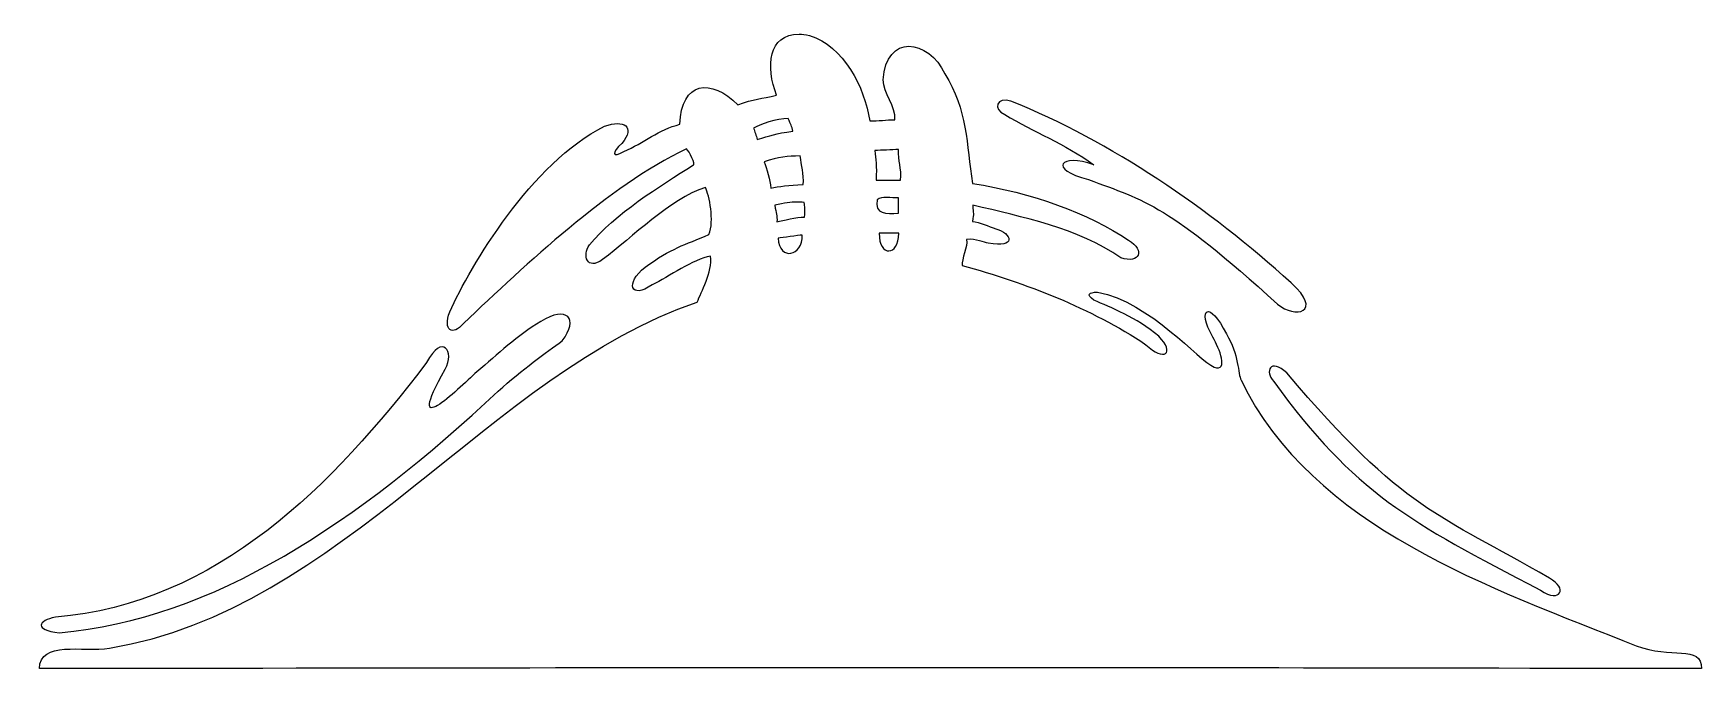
# Model space of a CAD drawing. Header units: centimetres. Extents: x 1.2 to 12.1, y -0.1 to 4.1.
import ezdxf

# ---------------------------------------------------------------- set-up
doc = ezdxf.new("R2010")
doc.units = ezdxf.units.CM
doc.header["$MEASUREMENT"] = 0
doc.layers.add('Layer 1', color=7, linetype='Continuous')

msp = doc.modelspace()

# ---------------------------------------------------------------- linework, layer by layer
at = {"layer": 'Layer 1'}
for points, knots in [([(6.19236, 4.10977), (5.98994, 4.11052), (5.97277, 3.89614), (6.04519, 3.70876), (6.04519, 3.70876), (5.94204, 3.68582), (5.8961, 3.68665), (5.79136, 3.64509), (5.79136, 3.64509), (5.61529, 3.82491), (5.41732, 3.79963), (5.41019, 3.51776), (5.41019, 3.51776), (5.2729, 3.48546), (5.17164, 3.3936), (5.04225, 3.33999), (5.04225, 3.33999), (4.96402, 3.28805), (4.95999, 3.33766), (5.02902, 3.39125), (5.02902, 3.39125), (5.12065, 3.50404), (5.04201, 3.55021), (4.91492, 3.50535), (4.91492, 3.50535), (4.4348, 3.26529), (4.03432, 2.58698), (3.89875, 2.28579), (3.89875, 2.28579), (3.85048, 2.16196), (3.91987, 2.12392), (3.98805, 2.20972), (3.98805, 2.20972), (4.40315, 2.60041), (4.93516, 3.10685), (5.45318, 3.35735), (5.45318, 3.35735), (5.47074, 3.34255), (5.51676, 3.24938), (5.49866, 3.25069), (5.49866, 3.25069), (5.27624, 3.11136), (4.98357, 2.92832), (4.8157, 2.72566), (4.8157, 2.72566), (4.76667, 2.65588), (4.80026, 2.55516), (4.90252, 2.62892), (4.90252, 2.62892), (5.10166, 2.77713), (5.34039, 3.02499), (5.57803, 3.10352), (5.57803, 3.10352), (5.60217, 3.04896), (5.63868, 2.88416), (5.60035, 2.79429), (5.60035, 2.79429), (5.44136, 2.72412), (5.3524, 2.70554), (5.18198, 2.57849), (5.18198, 2.57849), (5.04649, 2.47606), (5.08785, 2.36287), (5.22746, 2.46356), (5.22746, 2.46356), (5.3383, 2.5154), (5.49658, 2.63382), (5.61111, 2.65125), (5.61111, 2.65125), (5.62534, 2.54812), (5.54755, 2.41508), (5.52429, 2.34946), (5.52429, 2.34946), (4.15187, 1.88344), (3.19159, 0.32648), (1.66385, 0.07652), (1.66385, 0.07652), (1.49025, 0.04812), (1.20383, 0.12921), (1.20414, -0.05825), (1.20414, -0.05825), (6.92575, -0.05107), (6.92645, -0.04936), (12.12068, -0.05825), (12.12068, -0.05825), (12.11962, 0.10251), (11.91283, 0.00458), (11.69156, 0.09223), (11.69156, 0.09223), (10.74596, 0.46681), (9.55963, 0.87299), (9.09616, 1.836), (9.09616, 1.836), (9.07527, 1.87941), (9.08155, 2.00559), (8.99942, 2.1411), (8.99942, 2.1411), (8.89059, 2.36364), (8.80012, 2.3139), (8.91012, 2.11878), (8.91012, 2.11878), (8.95336, 2.04413), (9.0167, 1.89056), (8.91839, 1.92282), (8.91839, 1.92282), (8.81911, 1.96412), (8.50051, 2.34923), (8.15358, 2.41561), (8.15358, 2.41561), (8.09692, 2.4129), (8.07635, 2.39989), (8.12878, 2.36187), (8.12878, 2.36187), (8.23637, 2.31479), (8.40968, 2.25052), (8.55542, 2.1254), (8.55542, 2.1254), (8.66668, 2.01228), (8.5887, 1.95547), (8.47108, 2.07), (8.47108, 2.07), (8.10795, 2.31251), (7.68271, 2.47462), (7.26475, 2.5909), (7.26475, 2.5909), (7.25851, 2.63098), (7.30305, 2.71635), (7.29286, 2.7604), (7.29286, 2.7604), (7.35522, 2.77), (7.40772, 2.73898), (7.43507, 2.73808), (7.43507, 2.73808), (7.62446, 2.69992), (7.59017, 2.80318), (7.48551, 2.83151), (7.48551, 2.83151), (7.43778, 2.84797), (7.37753, 2.87286), (7.33089, 2.88029), (7.33089, 2.88029), (7.34243, 2.9351), (7.33641, 2.92649), (7.33337, 2.98695), (7.33337, 2.98695), (7.66201, 2.90827), (8.0246, 2.83475), (8.30654, 2.64134), (8.30654, 2.64134), (8.43012, 2.59966), (8.46694, 2.68995), (8.35698, 2.75627), (8.35698, 2.75627), (8.09378, 2.93493), (7.71803, 3.07003), (7.33089, 3.12917), (7.33089, 3.12917), (7.29307, 3.38631), (7.29836, 3.61634), (7.15064, 3.84851), (7.15064, 3.84851), (7.04436, 4.07957), (6.76326, 4.1154), (6.74467, 3.80965), (6.74467, 3.80965), (6.74676, 3.72382), (6.82922, 3.63621), (6.82239, 3.54755), (6.82239, 3.54755), (6.76736, 3.54755), (6.71205, 3.54011), (6.65703, 3.54011), (6.65703, 3.54011), (6.62219, 3.76097), (6.48662, 4.03229), (6.26098, 4.10235), (6.26098, 4.10235), (6.23597, 4.1073), (6.21329, 4.10971), (6.19235, 4.10979), (6.19235, 4.10979), (6.19235, 4.10979), (6.19236, 4.10977), (6.19236, 4.10977)], [0, 0, 0, 0, 0.0212766, 0.0212766, 0.0212766, 0.0212766, 0.04255319, 0.04255319, 0.04255319, 0.04255319, 0.06382979, 0.06382979, 0.06382979, 0.06382979, 0.08510638, 0.08510638, 0.08510638, 0.08510638, 0.10638298, 0.10638298, 0.10638298, 0.10638298, 0.12765957, 0.12765957, 0.12765957, 0.12765957, 0.14893617, 0.14893617, 0.14893617, 0.14893617, 0.17021277, 0.17021277, 0.17021277, 0.17021277, 0.19148936, 0.19148936, 0.19148936, 0.19148936, 0.21276596, 0.21276596, 0.21276596, 0.21276596, 0.23404255, 0.23404255, 0.23404255, 0.23404255, 0.25531915, 0.25531915, 0.25531915, 0.25531915, 0.27659574, 0.27659574, 0.27659574, 0.27659574, 0.29787234, 0.29787234, 0.29787234, 0.29787234, 0.31914894, 0.31914894, 0.31914894, 0.31914894, 0.34042553, 0.34042553, 0.34042553, 0.34042553, 0.36170213, 0.36170213, 0.36170213, 0.36170213, 0.38297872, 0.38297872, 0.38297872, 0.38297872, 0.40425532, 0.40425532, 0.40425532, 0.40425532, 0.42553191, 0.42553191, 0.42553191, 0.42553191, 0.44680851, 0.44680851, 0.44680851, 0.44680851, 0.46808511, 0.46808511, 0.46808511, 0.46808511, 0.4893617, 0.4893617, 0.4893617, 0.4893617, 0.5106383, 0.5106383, 0.5106383, 0.5106383, 0.53191489, 0.53191489, 0.53191489, 0.53191489, 0.55319149, 0.55319149, 0.55319149, 0.55319149, 0.57446809, 0.57446809, 0.57446809, 0.57446809, 0.59574468, 0.59574468, 0.59574468, 0.59574468, 0.61702128, 0.61702128, 0.61702128, 0.61702128, 0.63829787, 0.63829787, 0.63829787, 0.63829787, 0.65957447, 0.65957447, 0.65957447, 0.65957447, 0.68085106, 0.68085106, 0.68085106, 0.68085106, 0.70212766, 0.70212766, 0.70212766, 0.70212766, 0.72340426, 0.72340426, 0.72340426, 0.72340426, 0.74468085, 0.74468085, 0.74468085, 0.74468085, 0.76595745, 0.76595745, 0.76595745, 0.76595745, 0.78723404, 0.78723404, 0.78723404, 0.78723404, 0.80851064, 0.80851064, 0.80851064, 0.80851064, 0.82978723, 0.82978723, 0.82978723, 0.82978723, 0.85106383, 0.85106383, 0.85106383, 0.85106383, 0.87234043, 0.87234043, 0.87234043, 0.87234043, 0.89361702, 0.89361702, 0.89361702, 0.89361702, 0.91489362, 0.91489362, 0.91489362, 0.91489362, 0.93617021, 0.93617021, 0.93617021, 0.93617021, 0.95744681, 0.95744681, 0.95744681, 0.95744681, 1, 1, 1, 1]), ([(9.33519, 2.33684), (8.61983, 2.98595), (8.46656, 3.01777), (8.09333, 3.15448), (8.09333, 3.15448), (7.82241, 3.22326), (7.91136, 3.33256), (8.12885, 3.25124), (8.12885, 3.25124), (7.9359, 3.39365), (7.73371, 3.46594), (7.54473, 3.58144), (7.54473, 3.58144), (7.46235, 3.61769), (7.49289, 3.70071), (7.58286, 3.67034), (7.58286, 3.67034), (8.2457, 3.40421), (8.88331, 2.96563), (9.4242, 2.47654), (9.4242, 2.47654), (9.64072, 2.28076), (9.44876, 2.23745), (9.33519, 2.33684)], [0, 0, 0, 0, 0.14285714, 0.14285714, 0.14285714, 0.14285714, 0.28571429, 0.28571429, 0.28571429, 0.28571429, 0.42857143, 0.42857143, 0.42857143, 0.42857143, 0.57142857, 0.57142857, 0.57142857, 0.57142857, 0.71428571, 0.71428571, 0.71428571, 0.71428571, 1, 1, 1, 1]), ([(6.12208, 3.5558), (6.13996, 3.51544), (6.14373, 3.5055), (6.15267, 3.47229), (6.15267, 3.47229), (6.03447, 3.4574), (6.00576, 3.44292), (5.91868, 3.41855), (5.91868, 3.41855), (5.90992, 3.44636), (5.90223, 3.46772), (5.89388, 3.49214), (5.89388, 3.49214), (5.93253, 3.51703), (6.04572, 3.55778), (6.12208, 3.55581), (6.12208, 3.55581), (6.12208, 3.55581), (6.12208, 3.5558), (6.12208, 3.5558)], [0, 0, 0, 0, 0.16666667, 0.16666667, 0.16666667, 0.16666667, 0.33333333, 0.33333333, 0.33333333, 0.33333333, 0.5, 0.5, 0.5, 0.5, 0.66666667, 0.66666667, 0.66666667, 0.66666667, 1, 1, 1, 1]), ([(6.1998, 3.31023), (6.20872, 3.24762), (6.22566, 3.19229), (6.21964, 3.12171), (6.21964, 3.12171), (6.12574, 3.11992), (6.05895, 3.10929), (6.00797, 3.09856), (6.00797, 3.09856), (6.00358, 3.15084), (5.98033, 3.22938), (5.96332, 3.27054), (5.96332, 3.27054), (6.05763, 3.30305), (6.11785, 3.30836), (6.19979, 3.31023), (6.19979, 3.31023), (6.19979, 3.31023), (6.1998, 3.31023), (6.1998, 3.31023)], [0, 0, 0, 0, 0.16666667, 0.16666667, 0.16666667, 0.16666667, 0.33333333, 0.33333333, 0.33333333, 0.33333333, 0.5, 0.5, 0.5, 0.5, 0.66666667, 0.66666667, 0.66666667, 0.66666667, 1, 1, 1, 1]), ([(6.84638, 3.35323), (6.84019, 3.2751), (6.86868, 3.23169), (6.85878, 3.14983), (6.85878, 3.14983), (6.85878, 3.14983), (6.69838, 3.14983), (6.69838, 3.14983), (6.69838, 3.14983), (6.7042, 3.24712), (6.69531, 3.28803), (6.69094, 3.34496), (6.69094, 3.34496), (6.73337, 3.34827), (6.79966, 3.3491), (6.84638, 3.35323)], [0, 0, 0, 0, 0.2, 0.2, 0.2, 0.2, 0.4, 0.4, 0.4, 0.4, 0.6, 0.6, 0.6, 0.6, 1, 1, 1, 1]), ([(6.17996, 3.00679), (6.19435, 3.00651), (6.20911, 3.0058), (6.22544, 3.00431), (6.22544, 3.00431), (6.23187, 2.97554), (6.23236, 2.95885), (6.22875, 2.9084), (6.22875, 2.9084), (6.17678, 2.90928), (6.0868, 2.88596), (6.04768, 2.87781), (6.04768, 2.87781), (6.05046, 2.91871), (6.04172, 2.9329), (6.03362, 2.98612), (6.03362, 2.98612), (6.09754, 3.00208), (6.13678, 3.00764), (6.17997, 3.00679), (6.17997, 3.00679), (6.17997, 3.00679), (6.17996, 3.00679), (6.17996, 3.00679)], [0, 0, 0, 0, 0.14285714, 0.14285714, 0.14285714, 0.14285714, 0.28571429, 0.28571429, 0.28571429, 0.28571429, 0.42857143, 0.42857143, 0.42857143, 0.42857143, 0.57142857, 0.57142857, 0.57142857, 0.57142857, 0.71428571, 0.71428571, 0.71428571, 0.71428571, 1, 1, 1, 1]), ([(6.76865, 3.03656), (6.79433, 3.03627), (6.82302, 3.03367), (6.84637, 3.03573), (6.84637, 3.03573), (6.84637, 3.03573), (6.84637, 2.93403), (6.84637, 2.93403), (6.84637, 2.93403), (6.76535, 2.92921), (6.68529, 2.92495), (6.70664, 3.0225), (6.70664, 3.0225), (6.72027, 3.03427), (6.74297, 3.03684), (6.76865, 3.03656)], [0, 0, 0, 0, 0.2, 0.2, 0.2, 0.2, 0.4, 0.4, 0.4, 0.4, 0.6, 0.6, 0.6, 0.6, 1, 1, 1, 1]), ([(6.21386, 2.79016), (6.21799, 2.65097), (6.06221, 2.61704), (6.05594, 2.77032), (6.05594, 2.77032), (6.08134, 2.77032), (6.18846, 2.79016), (6.21386, 2.79016)], [0, 0, 0, 0, 0.33333333, 0.33333333, 0.33333333, 0.33333333, 1, 1, 1, 1]), ([(6.71905, 2.80174), (6.71905, 2.80174), (6.84803, 2.80174), (6.84803, 2.80174), (6.84803, 2.80174), (6.84695, 2.64839), (6.71725, 2.64646), (6.71905, 2.80174)], [0, 0, 0, 0, 0.33333333, 0.33333333, 0.33333333, 0.33333333, 1, 1, 1, 1]), ([(4.63617, 2.09554), (4.53336, 2.01997), (4.37334, 1.90619), (4.21707, 1.76537), (4.21707, 1.76537), (3.30103, 0.90704), (2.34272, 0.26214), (1.33417, 0.17811), (1.33417, 0.17811), (1.1638, 0.19459), (1.19463, 0.25848), (1.30877, 0.27968), (1.30877, 0.27968), (2.37315, 0.36791), (3.13252, 1.14894), (3.74674, 1.95269), (3.74674, 1.95269), (3.85075, 2.14983), (3.93384, 2.02208), (3.86912, 1.90999), (3.86912, 1.90999), (3.59026, 1.41766), (3.94418, 1.77118), (4.07738, 1.89245), (4.07738, 1.89245), (4.21341, 2.00921), (4.34225, 2.12991), (4.49648, 2.22265), (4.49648, 2.22265), (4.66714, 2.32949), (4.75172, 2.24242), (4.63618, 2.09554), (4.63618, 2.09554), (4.63618, 2.09554), (4.63617, 2.09554), (4.63617, 2.09554)], [0, 0, 0, 0, 0.1, 0.1, 0.1, 0.1, 0.2, 0.2, 0.2, 0.2, 0.3, 0.3, 0.3, 0.3, 0.4, 0.4, 0.4, 0.4, 0.5, 0.5, 0.5, 0.5, 0.6, 0.6, 0.6, 0.6, 0.7, 0.7, 0.7, 0.7, 0.8, 0.8, 0.8, 0.8, 1, 1, 1, 1]), ([(9.39595, 1.8847), (10.171, 0.96942), (10.39345, 0.95973), (11.1206, 0.536), (11.1206, 0.536), (11.24345, 0.47314), (11.19711, 0.36669), (11.06227, 0.45735), (11.06227, 0.45735), (10.20336, 0.90466), (9.84029, 1.09628), (9.30991, 1.82876), (9.30991, 1.82876), (9.24988, 1.89208), (9.28536, 1.98586), (9.39596, 1.8847), (9.39596, 1.8847), (9.39596, 1.8847), (9.39595, 1.8847), (9.39595, 1.8847)], [0, 0, 0, 0, 0.16666667, 0.16666667, 0.16666667, 0.16666667, 0.33333333, 0.33333333, 0.33333333, 0.33333333, 0.5, 0.5, 0.5, 0.5, 0.66666667, 0.66666667, 0.66666667, 0.66666667, 1, 1, 1, 1])]:
    msp.add_open_spline(points, degree=3, knots=knots, dxfattribs=at)

doc.saveas('drawing.dxf')
